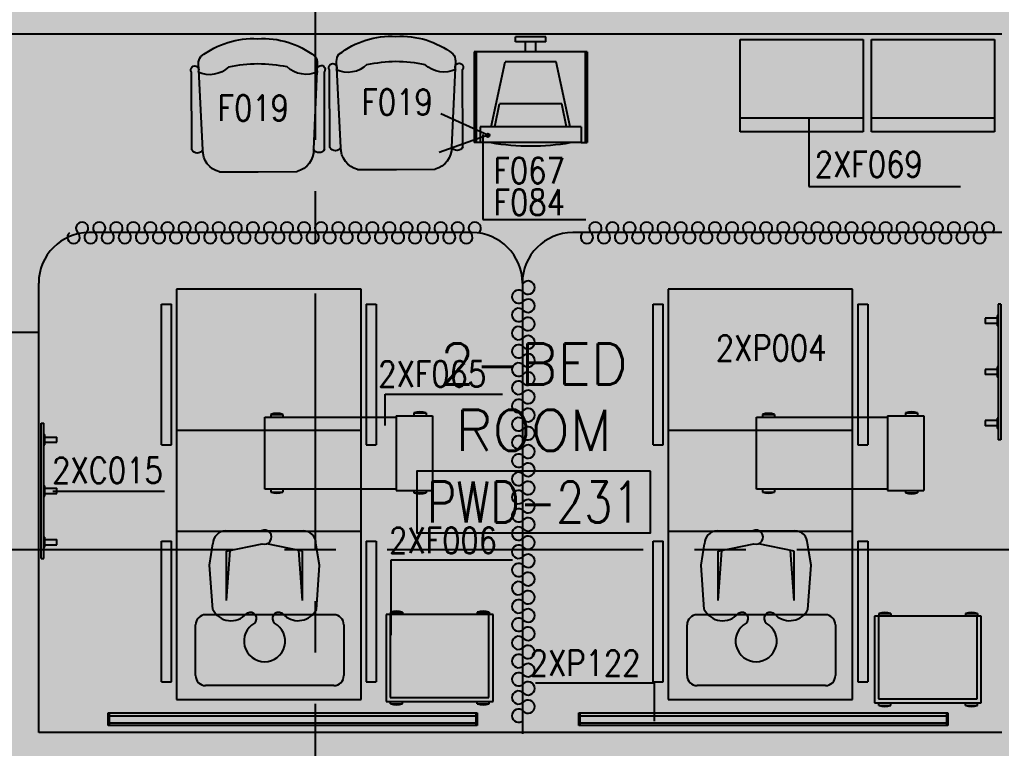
# Model space of a CAD drawing. Extents: x 88852.7 to 88945.7, y 39921.6 to 40001.1.
# Drawn here: x 88930.167 to 88934.958, y 39945.512 to 39949.066 of the extents above; entities that cross this region are included whole.
import ezdxf
from ezdxf.enums import TextEntityAlignment as Align

# ---------------------------------------------------------------- set-up
doc = ezdxf.new("R2010")
doc.units = 0
doc.header["$MEASUREMENT"] = 0
doc.linetypes.add('CENTER', pattern=[2, 1.25, -0.25, 0.25, -0.25])
for name, color, linetype in [('A-TEXT', 7, 'CONTINUOUS'), ('AXES1', 11, 'CENTER'), ('MEDICAL', 4, 'CONTINUOUS'), ('NON-MEDICAL', 4, 'CONTINUOUS'), ('RM-BOX', 4, 'CONTINUOUS'), ('RM-NAME', 2, 'CONTINUOUS'), ('RM-NO', 2, 'CONTINUOUS'), ('WALL', 4, 'CONTINUOUS')]:
    doc.layers.add(name, color=color, linetype=linetype)
doc.styles.add('ROMANS', font='ROMANS.shx', dxfattribs={"width": 0.6})
doc.dimstyles.new('DIM-OUT', dxfattribs={"dimscale": 0, "dimtxt": 0.24, "dimasz": 0.08, "dimexe": 0.02, "dimexo": 0.02, "dimgap": 0.05, "dimtad": 1, "dimdec": 0, "dimlfac": 1000, "dimzin": 0, "dimdsep": 46, "dimtxsty": 'ROMANS', "dimblk1": 'ARCHTICK', "dimblk2": 'ARCHTICK', "dimsah": 1, "dimcen": 0.01, "dimdle": 0.08, "dimclrd": 4, "dimclre": 4, "dimclrt": 2, "dimadec": 0, "dimazin": 0, "dimtp": 2, "dimtm": 2, "dimtfac": 0.1142857142857143, "dimtdec": 0, "dimtix": 1, "dimtmove": 2, "dimatfit": 3, "dimldrblk": 'ARCHTICK', "dimfxl": 0, "dimtolj": 1, "dimtzin": 0, "dimarcsym": 0})

# ---------------------------------------------------------------- blocks, each defined once
blk = doc.blocks.new('RM1')
at = {"layer": 'RM-BOX'}
blk.add_lwpolyline([(569.8908462408872, -200), (-569.890846240829, -200), (-569.8908462407999, -500), (569.8908462407999, -500)], close=True, dxfattribs=at)
at = {"layer": 'RM-NAME', "style": 'ROMANS'}
for tag, p in [('ROOMNAME1', (-5.820766091346741e-11, 323.8095238095266)), ('ROOMNAME2', (0, 0))]:
    blk.add_attdef(tag, text='', height=200, dxfattribs=at).set_placement(p, align=Align.MIDDLE)
at = {"layer": 'RM-NO', "style": 'ROMANS', "width": 0.8}
blk.add_attdef('ROOMNO', text='', height=200, dxfattribs=at).set_placement((0, -350), align=Align.MIDDLE)

msp = doc.modelspace()

# ---------------------------------------------------------------- linework, layer by layer
at = {"layer": 'AXES1'}
for p, q in [((88931.61025844976, 39928.47956244052), (88931.61025844976, 39987.29956244052)), ((88931.61025844976, 39928.47956244052), (88931.61025844976, 39987.29956244052)), ((88935.21025844975, 39946.47956244052), (88876.97025844976, 39946.47956244052)), ((88935.21025844975, 39946.47956244052), (88876.97025844976, 39946.47956244052))]:
    msp.add_line(p, q, dxfattribs=at)
at = {"layer": 'MEDICAL'}
for p, q in [((88932.58720511253, 39948.95808945609), (88932.58720511253, 39948.98253763724)), ((88932.73484290781, 39948.98253763724), (88932.58720511253, 39948.98253763724)), ((88932.73484290781, 39948.95808945609), (88932.73484290781, 39948.98253763724)), ((88932.73484290781, 39948.95808945609), (88932.58720511253, 39948.95808945609)), ((88932.63641771095, 39948.90887685766), (88932.63641771095, 39948.95808945609)), ((88932.68563030938, 39948.90887685766), (88932.68563030938, 39948.95808945609)), ((88932.38543345899, 39948.90887685766), (88932.38543345899, 39948.46596347183)), ((88932.93661456135, 39948.90887685766), (88932.38543345899, 39948.90887685766)), ((88932.39527597868, 39948.90887685766), (88932.39527597868, 39948.46596347183)), ((88932.92677204167, 39948.90887685766), (88932.92677204167, 39948.46596347183)), ((88932.93661456135, 39948.90887685766), (88932.93661456135, 39948.46596347183)), ((88932.46766206928, 39948.54329755508), (88932.53625286279, 39948.85966425924)), ((88932.78579515756, 39948.85966425924), (88932.53625286279, 39948.85966425924)), ((88932.85438595105, 39948.54329755508), (88932.78579515756, 39948.85966425924)), ((88932.48633889845, 39948.54329755508), (88932.50829611477, 39948.65582532552)), ((88932.81375190556, 39948.65582532552), (88932.50829611477, 39948.65582532552)), ((88932.83570912188, 39948.54329755508), (88932.81375190556, 39948.65582532552)), ((88932.45148981751, 39948.50221039754), (88932.22283192886, 39948.60699701696)), ((88932.9070870023, 39948.54329755508), (88932.41496101805, 39948.54329755508)), ((88932.41496101805, 39948.54329755508), (88932.41496101805, 39948.46596347183)), ((88932.9070870023, 39948.54329755508), (88932.9070870023, 39948.46596347183)), ((88932.45148981751, 39948.50221039754), (88932.2146941822, 39948.41740183224)), ((88932.41496101805, 39948.46596347183), (88932.38543345899, 39948.46596347183)), ((88932.9070870023, 39948.46596347183), (88932.41496101805, 39948.46596347183)), ((88932.9070870023, 39948.46596347183), (88932.93661456135, 39948.46596347183)), ((88932.37446954403, 39948.02717292957), (88930.50632060222, 39948.02717292964)), ((88934.96025844976, 39948.02717292957), (88932.86644622481, 39948.02717292964)), ((88930.26025844975, 39947.53956244052), (88930.26025844975, 39947.78110993751)), ((88932.6205269848, 39947.78110993751), (88932.6205269848, 39945.58238211736)), ((88931.83340029711, 39947.75059501539), (88930.93340029712, 39947.75059501539)), ((88930.93340029712, 39947.75059501539), (88930.93340029712, 39945.75059501539)), ((88931.83340029711, 39945.75059501539), (88931.83340029711, 39947.75059501539)), ((88934.23221435212, 39947.75059501539), (88933.3322143521, 39947.75059501539)), ((88933.3322143521, 39947.75059501539), (88933.3322143521, 39945.75059501539)), ((88934.23221435212, 39945.75059501539), (88934.23221435212, 39947.75059501539)), ((88930.85918769869, 39947.67813723168), (88930.90840029712, 39947.67813723168)), ((88930.85918769869, 39946.99238744531), (88930.85918769869, 39947.67813723168)), ((88930.90840029712, 39946.99238744531), (88930.90840029712, 39947.67813723168)), ((88931.85840029712, 39947.67813723168), (88931.85840029712, 39946.99238744531)), ((88931.85840029712, 39947.67813723168), (88931.90761289553, 39947.67813723168)), ((88931.90761289553, 39947.67813723168), (88931.90761289553, 39946.99238744531)), ((88933.25800175368, 39947.67813723168), (88933.30721435211, 39947.67813723168)), ((88933.25800175368, 39946.99238744531), (88933.25800175368, 39947.67813723168)), ((88933.30721435211, 39946.99238744531), (88933.30721435211, 39947.67813723168)), ((88934.25721435211, 39947.67813723168), (88934.25721435211, 39946.99238744531)), ((88934.25721435211, 39947.67813723168), (88934.30642695054, 39947.67813723168)), ((88934.30642695054, 39947.67813723168), (88934.30642695054, 39946.99238744531)), ((88931.36436610874, 39946.77590839374), (88931.36436610874, 39947.12777847249)), ((88931.36436610874, 39947.12777847249), (88932.00412988827, 39947.12777847249)), ((88931.39317431886, 39947.14069002638), (88931.45222943697, 39947.14069002638)), ((88931.39317431886, 39947.14069002638), (88931.39317431886, 39947.12777847249)), ((88931.45222943697, 39947.14069002638), (88931.45222943697, 39947.12777847249)), ((88932.00412988827, 39947.13393004729), (88932.00412988827, 39946.76975681894)), ((88932.00412988827, 39947.13393004729), (88932.1812952426, 39947.13393004729)), ((88932.09121785419, 39947.14815397064), (88932.1502729723, 39947.14815397064)), ((88932.09121785419, 39947.14815397064), (88932.09121785419, 39947.13393004729)), ((88932.1502729723, 39947.14815397064), (88932.1502729723, 39947.13393004729)), ((88932.1812952426, 39947.13393004729), (88932.1812952426, 39946.76975681894)), ((88933.76318016373, 39947.12777847249), (88934.40294394326, 39947.12777847249)), ((88933.76318016373, 39946.77590839374), (88933.76318016373, 39947.12777847249)), ((88933.79198837387, 39947.14069002638), (88933.85104349197, 39947.14069002638)), ((88933.79198837387, 39947.14069002638), (88933.79198837387, 39947.12777847249)), ((88933.85104349197, 39947.14069002638), (88933.85104349197, 39947.12777847249)), ((88934.40294394326, 39947.13393004729), (88934.40294394326, 39946.76975681894)), ((88934.40294394326, 39947.13393004729), (88934.5801092976, 39947.13393004729)), ((88934.4900319092, 39947.14815397064), (88934.5490870273, 39947.14815397064)), ((88934.4900319092, 39947.14815397064), (88934.4900319092, 39947.13393004729)), ((88934.5490870273, 39947.14815397064), (88934.5490870273, 39947.13393004729)), ((88934.5801092976, 39947.13393004729), (88934.5801092976, 39946.76975681894)), ((88930.93340029712, 39947.0631378993), (88931.83340029711, 39947.0631378993)), ((88933.3322143521, 39947.0631378993), (88934.23221435212, 39947.0631378993)), ((88930.85918769869, 39946.99238744531), (88930.90840029712, 39946.99238744531)), ((88931.85840029712, 39946.99238744531), (88931.90761289553, 39946.99238744531)), ((88933.25800175368, 39946.99238744531), (88933.30721435211, 39946.99238744531)), ((88934.25721435211, 39946.99238744531), (88934.30642695054, 39946.99238744531)), ((88932.00412988827, 39946.77590839374), (88931.36436610874, 39946.77590839374)), ((88931.39317431886, 39946.77590839374), (88931.39317431886, 39946.76154637482)), ((88931.45222943697, 39946.77590839374), (88931.45222943697, 39946.76154637482)), ((88934.40294394326, 39946.77590839374), (88933.76318016373, 39946.77590839374)), ((88933.79198837387, 39946.77590839374), (88933.79198837387, 39946.76154637482)), ((88933.85104349197, 39946.77590839374), (88933.85104349197, 39946.76154637482)), ((88931.39317431886, 39946.76154637482), (88931.45222943697, 39946.76154637482)), ((88932.00412988827, 39946.76975681894), (88932.1812952426, 39946.76975681894)), ((88932.09121785419, 39946.76975681894), (88932.09121785419, 39946.75781440268)), ((88932.09121785419, 39946.75781440268), (88932.1502729723, 39946.75781440268)), ((88932.1502729723, 39946.76975681894), (88932.1502729723, 39946.75781440268)), ((88933.79198837387, 39946.76154637482), (88933.85104349197, 39946.76154637482)), ((88934.40294394326, 39946.76975681894), (88934.5801092976, 39946.76975681894)), ((88934.4900319092, 39946.76975681894), (88934.4900319092, 39946.75781440268)), ((88934.4900319092, 39946.75781440268), (88934.5490870273, 39946.75781440268)), ((88934.5490870273, 39946.76975681894), (88934.5490870273, 39946.75781440268)), ((88930.93340029712, 39946.57101191505), (88931.83340029711, 39946.57101191505)), ((88933.3322143521, 39946.57101191505), (88934.23221435212, 39946.57101191505)), ((88930.85918769869, 39946.52232692161), (88930.90840029712, 39946.52232692161)), ((88930.85918769869, 39945.83657713525), (88930.85918769869, 39946.52232692161)), ((88930.90840029712, 39945.83657713525), (88930.90840029712, 39946.52232692161)), ((88931.85840029712, 39946.52232692161), (88931.85840029712, 39945.83657713525)), ((88931.85840029712, 39946.52232692161), (88931.90761289553, 39946.52232692161)), ((88931.90761289553, 39946.52232692161), (88931.90761289553, 39945.83657713525)), ((88933.25800175368, 39946.52232692161), (88933.30721435211, 39946.52232692161)), ((88933.25800175368, 39945.83657713525), (88933.25800175368, 39946.52232692161)), ((88933.30721435211, 39945.83657713525), (88933.30721435211, 39946.52232692161)), ((88934.25721435211, 39946.52232692161), (88934.25721435211, 39945.83657713525)), ((88934.25721435211, 39946.52232692161), (88934.30642695054, 39946.52232692161)), ((88934.30642695054, 39946.52232692161), (88934.30642695054, 39945.83657713525)), ((88931.70025483455, 39946.16334835025), (88931.07492419748, 39946.16334835025)), ((88932.4772584405, 39946.16402415575), (88931.95560489719, 39946.16402415575)), ((88931.95560489719, 39946.16402415575), (88931.95560489719, 39945.7407958093)), ((88931.97528993656, 39946.16402415575), (88931.97528993656, 39945.76048084866)), ((88931.97665802776, 39946.17618632764), (88931.97665802776, 39946.16402415575)), ((88931.97665802776, 39946.17618632764), (88932.03571314587, 39946.17618632764)), ((88932.03571314587, 39946.17618632764), (88932.03571314587, 39946.16402415575)), ((88932.39938142685, 39946.17618632764), (88932.39938142685, 39946.16402415575)), ((88932.39938142685, 39946.17618632764), (88932.45843654496, 39946.17618632764)), ((88932.45757340113, 39945.76048084866), (88932.45757340113, 39946.16402415575)), ((88932.45843654496, 39946.17618632764), (88932.45843654496, 39946.16402415575)), ((88932.4772584405, 39945.7407958093), (88932.4772584405, 39946.16402415575)), ((88934.09906888955, 39946.16334835025), (88933.47373825249, 39946.16334835025)), ((88934.33850881444, 39946.15652450152), (88934.33850881444, 39945.73329615506)), ((88934.86016235776, 39946.15652450152), (88934.33850881444, 39946.15652450152)), ((88934.35819385381, 39946.15652450152), (88934.35819385381, 39945.75298119443)), ((88934.35956194502, 39946.16868667341), (88934.35956194502, 39946.15652450152)), ((88934.35956194502, 39946.16868667341), (88934.41861706313, 39946.16868667341)), ((88934.41861706313, 39946.16868667341), (88934.41861706313, 39946.15652450152)), ((88934.7822853441, 39946.16868667341), (88934.7822853441, 39946.15652450152)), ((88934.7822853441, 39946.16868667341), (88934.84134046221, 39946.16868667341)), ((88934.84047731839, 39945.75298119443), (88934.84047731839, 39946.15652450152)), ((88934.84134046221, 39946.16868667341), (88934.84134046221, 39946.15652450152)), ((88934.86016235776, 39945.73329615506), (88934.86016235776, 39946.15652450152)), ((88931.02571159907, 39945.86672212563), (88931.02571159907, 39946.11413575183)), ((88931.74946743298, 39946.11413575183), (88931.74946743298, 39945.86672212563)), ((88933.42452565406, 39945.86672212563), (88933.42452565406, 39946.11413575183)), ((88934.14828148797, 39946.11413575183), (88934.14828148797, 39945.86672212563)), ((88930.85918769869, 39945.83657713525), (88930.90840029712, 39945.83657713525)), ((88931.70025483455, 39945.8175095272), (88931.07492419748, 39945.8175095272)), ((88931.85840029712, 39945.83657713525), (88931.90761289553, 39945.83657713525)), ((88933.25800175368, 39945.83657713525), (88933.30721435211, 39945.83657713525)), ((88934.09906888955, 39945.8175095272), (88933.47373825249, 39945.8175095272)), ((88934.25721435211, 39945.83657713525), (88934.30642695054, 39945.83657713525)), ((88930.93340029712, 39945.75059501539), (88931.83340029711, 39945.75059501539)), ((88931.95560489719, 39945.7407958093), (88932.4772584405, 39945.7407958093)), ((88931.97528993656, 39945.76048084866), (88932.45757340113, 39945.76048084866)), ((88931.97665802776, 39945.72863363739), (88931.97665802776, 39945.7407958093)), ((88931.97665802776, 39945.72863363739), (88932.03571314587, 39945.72863363739)), ((88932.03571314587, 39945.72863363739), (88932.03571314587, 39945.7407958093)), ((88932.39938142685, 39945.72863363739), (88932.39938142685, 39945.7407958093)), ((88932.39938142685, 39945.72863363739), (88932.45843654496, 39945.72863363739)), ((88932.45843654496, 39945.72863363739), (88932.45843654496, 39945.7407958093)), ((88933.3322143521, 39945.75059501539), (88934.23221435212, 39945.75059501539)), ((88934.33850881444, 39945.73329615506), (88934.86016235776, 39945.73329615506)), ((88934.35819385381, 39945.75298119443), (88934.84047731839, 39945.75298119443)), ((88934.35956194502, 39945.72113398316), (88934.35956194502, 39945.73329615506)), ((88934.35956194502, 39945.72113398316), (88934.41861706313, 39945.72113398316)), ((88934.41861706313, 39945.72113398316), (88934.41861706313, 39945.73329615506)), ((88934.7822853441, 39945.72113398316), (88934.7822853441, 39945.73329615506)), ((88934.7822853441, 39945.72113398316), (88934.84134046221, 39945.72113398316)), ((88934.84134046221, 39945.72113398316), (88934.84134046221, 39945.73329615506)), ((88930.599467434, 39945.62233356859), (88930.599467434, 39945.68538721032)), ((88930.599467434, 39945.68538721032), (88932.39982374794, 39945.68538721032)), ((88930.6056190088, 39945.62233356859), (88930.6056190088, 39945.68538721032)), ((88930.6056190088, 39945.67077722016), (88932.39367217313, 39945.67077722016)), ((88932.39367217313, 39945.68538721028), (88932.39367217313, 39945.62233356854)), ((88932.39982374794, 39945.68538721032), (88932.39982374794, 39945.62233356854)), ((88932.89667572266, 39945.62233356859), (88932.89667572266, 39945.68538721032)), ((88932.89667572266, 39945.68538721032), (88934.6970320366, 39945.68538721032)), ((88932.90282729747, 39945.62233356859), (88932.90282729747, 39945.68538721032)), ((88932.90282729747, 39945.67077722016), (88934.6908804618, 39945.67077722016)), ((88934.6908804618, 39945.68538721028), (88934.6908804618, 39945.62233356854)), ((88934.6970320366, 39945.68538721032), (88934.6970320366, 39945.62233356854)), ((88932.39982374794, 39945.62233356858), (88930.599467434, 39945.62233356859)), ((88932.39367217313, 39945.63386777134), (88930.6056190088, 39945.63386777134)), ((88934.6970320366, 39945.62233356858), (88932.89667572266, 39945.62233356859)), ((88934.6908804618, 39945.63386777134), (88932.90282729747, 39945.63386777134))]:
    msp.add_line(p, q, dxfattribs=at)
at = {"layer": 'MEDICAL', "const_width": 0.0007381889763779523}
for points in [[(88932.22320102336, 39948.60699701696, -1), (88932.22246283437, 39948.60699701696, -1)], [(88932.2146941822, 39948.41740183224, -1), (88932.21395599323, 39948.41740183224, -1)]]:
    msp.add_lwpolyline(points, format="xyb", close=True, dxfattribs=at)
at = {"layer": 'MEDICAL'}
for radius in [0.008681158060852562, 0.005325391936819217]:
    msp.add_circle((88932.45193754282, 39948.50178651699), radius, dxfattribs=at)
for centre, radius, start, end in [((88932.66102401017, 39949.63590418654), 1.185812007059398, 260.6152773515107, 279.3847226484892), ((88930.50632144188, 39947.78110993751), 0.2460629921259841, 90, 180), ((88932.37446399267, 39947.78110993751), 0.2460629921259841, 0, 90), ((88932.86658997693, 39947.78110993751), 0.2460629921259841, 90, 180), ((88931.42270187792, 39947.05456797914), 0.09104330708663272, 71.07535558421918, 108.9246444157808), ((88932.12074541325, 39947.0620319234), 0.09104330708663272, 71.07535558421918, 108.9246444157808), ((88933.82151593291, 39947.05456797914), 0.09104330708663272, 71.07535558421918, 108.9246444157808), ((88934.51955946824, 39947.0620319234), 0.09104330708663272, 71.07535558421918, 108.9246444157808), ((88931.42270187792, 39946.84766842206), 0.09104330708660129, 251.0753555842192, 288.9246444157808), ((88932.12074541325, 39946.84393644993), 0.09104330708660129, 251.0753555842192, 288.9246444157808), ((88933.82151593291, 39946.84766842206), 0.09104330708660129, 251.0753555842192, 288.9246444157808), ((88934.51955946824, 39946.84393644993), 0.09104330708660129, 251.0753555842192, 288.9246444157808), ((88931.07492419748, 39946.11413575183), 0.04921259842519683, 90, 180), ((88931.70025483455, 39946.11413575183), 0.04921259842519683, 0, 90), ((88932.00618558683, 39946.0900642804), 0.09104330708663272, 71.07535558421918, 108.9246444157808), ((88932.42890898591, 39946.0900642804), 0.09104330708663272, 71.07535558421918, 108.9246444157808), ((88933.47373825249, 39946.11413575183), 0.04921259842519683, 90, 180), ((88934.09906888955, 39946.11413575183), 0.04921259842519683, 0, 90), ((88934.38908950408, 39946.08256462617), 0.09104330708663272, 71.07535558421918, 108.9246444157808), ((88934.81181290316, 39946.08256462617), 0.09104330708663272, 71.07535558421918, 108.9246444157808), ((88931.07492419748, 39945.86672212563), 0.04921259842519683, 180, 270), ((88931.70025483455, 39945.86672212563), 0.04921259842519683, 270, 0), ((88933.47373825249, 39945.86672212563), 0.04921259842519683, 180, 270), ((88934.09906888955, 39945.86672212563), 0.04921259842519683, 270, 0), ((88932.00618558683, 39945.81475568465), 0.09104330708663272, 251.0753555842192, 288.9246444157808), ((88932.42890898591, 39945.81475568465), 0.09104330708663272, 251.0753555842192, 288.9246444157808), ((88934.38908950408, 39945.80725603041), 0.09104330708663272, 251.0753555842192, 288.9246444157808), ((88934.81181290316, 39945.80725603041), 0.09104330708663272, 251.0753555842192, 288.9246444157808)]:
    msp.add_arc(centre, radius, start, end, dxfattribs=at)
at = {"layer": 'MEDICAL', "color": 15}
for centre, radius, start, end in [((88930.4722544952, 39948.04832617241), 0.03022016358403887, 313.5683623532261, 226.4316376467739), ((88930.55556780715, 39948.04832617241), 0.03022016358404023, 313.5683623532261, 226.4316376467739), ((88930.63888111911, 39948.04832617241), 0.03022016358403887, 313.5683623532261, 226.4316376467739), ((88930.72219443106, 39948.04832617241), 0.03022016358403887, 313.5683623532261, 226.4316376467739), ((88930.80550774302, 39948.04832617241), 0.03022016358404023, 313.5683623532261, 226.4316376467739), ((88930.88882105496, 39948.04832617241), 0.03022016358403887, 313.5683623532261, 226.4316376467739), ((88930.97213436692, 39948.04832617241), 0.03022016358403887, 313.5683623532261, 226.4316376467739), ((88931.05544767887, 39948.04832617241), 0.03022016358403955, 313.5683623532261, 226.4316376467739), ((88931.13876099083, 39948.04832617241), 0.03022016358403887, 313.5683623532261, 226.4316376467739), ((88931.22207430277, 39948.04832617241), 0.03022016358403887, 313.5683623532261, 226.4316376467739), ((88931.30538761473, 39948.04832617241), 0.03022016358403955, 313.5683623532261, 226.4316376467739), ((88931.38870092668, 39948.04832617241), 0.03022016358403887, 313.5683623532261, 226.4316376467739), ((88931.47201423864, 39948.04832617241), 0.03022016358403887, 313.5683623532261, 226.4316376467739), ((88931.55532755058, 39948.04832617241), 0.03022016358403955, 313.5683623532261, 226.4316376467739), ((88931.63864086254, 39948.04832617241), 0.03022016358403887, 313.5683623532261, 226.4316376467739), ((88931.72195417449, 39948.04832617241), 0.03022016358403887, 313.5683623532261, 226.4316376467739), ((88931.80526748644, 39948.04832617241), 0.03022016358403955, 313.5683623532261, 226.4316376467739), ((88931.8885807984, 39948.04832617241), 0.03022016358403887, 313.5683623532261, 226.4316376467739), ((88931.97189411035, 39948.04832617241), 0.03022016358403887, 313.5683623532261, 226.4316376467739), ((88932.05520742231, 39948.04832617241), 0.03022016358403955, 313.5683623532261, 226.4316376467739), ((88932.13852073425, 39948.04832617241), 0.03022016358403887, 313.5683623532261, 226.4316376467739), ((88932.22183404621, 39948.04832617241), 0.03022016358403887, 313.5683623532261, 226.4316376467739), ((88932.30514735816, 39948.04832617241), 0.03022016358403955, 313.5683623532261, 226.4316376467739), ((88932.38846067012, 39948.04832617241), 0.03022016358403887, 313.5683623532261, 226.4316376467739), ((88932.97693443924, 39948.04832617241), 0.03022016358403887, 313.5683623532261, 226.4316376467739), ((88933.06024775119, 39948.04832617241), 0.03022016358404023, 313.5683623532261, 226.4316376467739), ((88933.14356106315, 39948.04832617241), 0.03022016358403887, 313.5683623532261, 226.4316376467739), ((88933.22687437509, 39948.04832617241), 0.03022016358403887, 313.5683623532261, 226.4316376467739), ((88933.31018768705, 39948.04832617241), 0.03022016358404023, 313.5683623532261, 226.4316376467739), ((88933.393500999, 39948.04832617241), 0.03022016358403887, 313.5683623532261, 226.4316376467739), ((88933.47681431095, 39948.04832617241), 0.03022016358403887, 313.5683623532261, 226.4316376467739), ((88933.5601276229, 39948.04832617241), 0.03022016358403955, 313.5683623532261, 226.4316376467739), ((88933.64344093486, 39948.04832617241), 0.03022016358403887, 313.5683623532261, 226.4316376467739), ((88933.7267542468, 39948.04832617241), 0.03022016358403887, 313.5683623532261, 226.4316376467739), ((88933.81006755876, 39948.04832617241), 0.03022016358403955, 313.5683623532261, 226.4316376467739), ((88933.89338087071, 39948.04832617241), 0.03022016358403887, 313.5683623532261, 226.4316376467739), ((88933.97669418267, 39948.04832617241), 0.03022016358403887, 313.5683623532261, 226.4316376467739), ((88934.06000749463, 39948.04832617241), 0.03022016358403955, 313.5683623532261, 226.4316376467739), ((88934.14332080657, 39948.04832617241), 0.03022016358403887, 313.5683623532261, 226.4316376467739), ((88934.22663411853, 39948.04832617241), 0.03022016358403887, 313.5683623532261, 226.4316376467739), ((88934.30994743048, 39948.04832617241), 0.03022016358403955, 313.5683623532261, 226.4316376467739), ((88934.39326074244, 39948.04832617241), 0.03022016358403887, 313.5683623532261, 226.4316376467739), ((88934.47657405438, 39948.04832617241), 0.03022016358403887, 313.5683623532261, 226.4316376467739), ((88934.55988736634, 39948.04832617241), 0.03022016358403955, 313.5683623532261, 226.4316376467739), ((88934.64320067829, 39948.04832617241), 0.03022016358403887, 313.5683623532261, 226.4316376467739), ((88934.72651399024, 39948.04832617241), 0.03022016358403887, 313.5683623532261, 226.4316376467739), ((88934.80982730219, 39948.04832617241), 0.03022016358403955, 313.5683623532261, 226.4316376467739), ((88934.89314061415, 39948.04832617241), 0.03022016358403887, 313.5683623532261, 226.4316376467739), ((88930.43059783922, 39948.00453397949), 0.03022016358403752, 133.5683623532261, 46.43163764677393), ((88930.51391115118, 39948.00453397949), 0.0302201635840361, 133.5683623532261, 46.43163764677393), ((88930.59722446313, 39948.00453397949), 0.03022016358403887, 133.5683623532261, 46.43163764677393), ((88930.68053777509, 39948.00453397949), 0.03022016358403752, 133.5683623532261, 46.43163764677393), ((88930.76385108703, 39948.00453397949), 0.0302201635840361, 133.5683623532261, 46.43163764677393), ((88930.84716439899, 39948.00453397949), 0.03022016358403887, 133.5683623532261, 46.43163764677393), ((88930.93047771094, 39948.00453397949), 0.03022016358403752, 133.5683623532261, 46.43163764677393), ((88931.0137910229, 39948.00453397949), 0.0302201635840382, 133.5683623532261, 46.43163764677393), ((88931.09710433484, 39948.00453397949), 0.0302201635840382, 133.5683623532261, 46.43163764677393), ((88931.1804176468, 39948.00453397949), 0.0302201635840382, 133.5683623532261, 46.43163764677393), ((88931.26373095876, 39948.00453397949), 0.0302201635840382, 133.5683623532261, 46.43163764677393), ((88931.3470442707, 39948.00453397949), 0.0302201635840382, 133.5683623532261, 46.43163764677393), ((88931.43035758266, 39948.00453397949), 0.0302201635840382, 133.5683623532261, 46.43163764677393), ((88931.51367089461, 39948.00453397949), 0.0302201635840382, 133.5683623532261, 46.43163764677393), ((88931.59698420657, 39948.00453397949), 0.0302201635840382, 133.5683623532261, 46.43163764677393), ((88931.68029751851, 39948.00453397949), 0.0302201635840382, 133.5683623532261, 46.43163764677393), ((88931.76361083047, 39948.00453397949), 0.0302201635840382, 133.5683623532261, 46.43163764677393), ((88931.84692414242, 39948.00453397949), 0.0302201635840382, 133.5683623532261, 46.43163764677393), ((88931.93023745438, 39948.00453397949), 0.0302201635840382, 133.5683623532261, 46.43163764677393), ((88932.01355076632, 39948.00453397949), 0.0302201635840382, 133.5683623532261, 46.43163764677393), ((88932.09686407828, 39948.00453397949), 0.0302201635840382, 133.5683623532261, 46.43163764677393), ((88932.18017739023, 39948.00453397949), 0.0302201635840382, 133.5683623532261, 46.43163764677393), ((88932.26349070219, 39948.00453397949), 0.0302201635840382, 133.5683623532261, 46.43163764677393), ((88932.34680401413, 39948.00453397949), 0.0302201635840382, 133.5683623532261, 46.43163764677393), ((88932.93527778325, 39948.00453397949), 0.03022016358403752, 133.5683623532261, 46.43163764677393), ((88933.01859109521, 39948.00453397949), 0.0302201635840361, 133.5683623532261, 46.43163764677393), ((88933.10190440716, 39948.00453397949), 0.03022016358403887, 133.5683623532261, 46.43163764677393), ((88933.18521771912, 39948.00453397949), 0.03022016358403752, 133.5683623532261, 46.43163764677393), ((88933.26853103106, 39948.00453397949), 0.0302201635840361, 133.5683623532261, 46.43163764677393), ((88933.35184434302, 39948.00453397949), 0.03022016358403887, 133.5683623532261, 46.43163764677393), ((88933.43515765498, 39948.00453397949), 0.03022016358403752, 133.5683623532261, 46.43163764677393), ((88933.51847096693, 39948.00453397949), 0.0302201635840382, 133.5683623532261, 46.43163764677393), ((88933.60178427889, 39948.00453397949), 0.0302201635840382, 133.5683623532261, 46.43163764677393), ((88933.68509759083, 39948.00453397949), 0.0302201635840382, 133.5683623532261, 46.43163764677393), ((88933.76841090279, 39948.00453397949), 0.0302201635840382, 133.5683623532261, 46.43163764677393), ((88933.85172421474, 39948.00453397949), 0.0302201635840382, 133.5683623532261, 46.43163764677393), ((88933.9350375267, 39948.00453397949), 0.0302201635840382, 133.5683623532261, 46.43163764677393), ((88934.01835083864, 39948.00453397949), 0.0302201635840382, 133.5683623532261, 46.43163764677393), ((88934.1016641506, 39948.00453397949), 0.0302201635840382, 133.5683623532261, 46.43163764677393), ((88934.18497746254, 39948.00453397949), 0.0302201635840382, 133.5683623532261, 46.43163764677393), ((88934.2682907745, 39948.00453397949), 0.0302201635840382, 133.5683623532261, 46.43163764677393), ((88934.35160408645, 39948.00453397949), 0.0302201635840382, 133.5683623532261, 46.43163764677393), ((88934.43491739841, 39948.00453397949), 0.0302201635840382, 133.5683623532261, 46.43163764677393), ((88934.51823071037, 39948.00453397949), 0.0302201635840382, 133.5683623532261, 46.43163764677393), ((88934.60154402231, 39948.00453397949), 0.0302201635840382, 133.5683623532261, 46.43163764677393), ((88934.68485733427, 39948.00453397949), 0.0302201635840382, 133.5683623532261, 46.43163764677393), ((88934.76817064622, 39948.00453397949), 0.0302201635840382, 133.5683623532261, 46.43163764677393), ((88934.85148395818, 39948.00453397949), 0.0302201635840382, 133.5683623532261, 46.43163764677393), ((88932.64843530228, 39947.75908761206), 0.03223484115630669, 223.5683623555836, 136.4316376444164), ((88932.60172362984, 39947.71465384568), 0.03223484115630813, 43.56836235558358, 316.4316376444164), ((88932.64843530228, 39947.67022007932), 0.03223484115630516, 223.5683623555836, 136.4316376444164), ((88932.60172362984, 39947.62578631294), 0.03223484115630958, 43.56836235558358, 316.4316376444164), ((88932.64843530228, 39947.58135254656), 0.03223484115630813, 223.5683623555836, 136.4316376444164), ((88932.60172362984, 39947.53691878018), 0.03223484115630813, 43.56836235558358, 316.4316376444164), ((88932.64843530228, 39947.49248501381), 0.03223484115630669, 223.5683623555836, 136.4316376444164), ((88932.60172362984, 39947.44805124743), 0.03223484115630813, 43.56836235558358, 316.4316376444164), ((88932.64843530228, 39947.40361748106), 0.03223484115630516, 223.5683623555836, 136.4316376444164), ((88932.60172362984, 39947.35918371469), 0.03223484115630958, 43.56836235558358, 316.4316376444164), ((88932.64843530228, 39947.31474994831), 0.03223484115630813, 223.5683623555836, 136.4316376444164), ((88932.60172362984, 39947.27031618194), 0.03223484115630813, 43.56836235558358, 316.4316376444164), ((88932.64843530228, 39947.22588241557), 0.03223484115630669, 223.5683623555836, 136.4316376444164), ((88932.60172362984, 39947.18144864919), 0.03223484115630813, 43.56836235558358, 316.4316376444164), ((88932.64843530228, 39947.13701488281), 0.03223484115630741, 223.5683623555836, 136.4316376444164), ((88932.60172362984, 39947.09258111644), 0.03223484115630885, 43.56836235558358, 316.4316376444164), ((88932.64843530228, 39947.04814735006), 0.03223484115630741, 223.5683623555836, 136.4316376444164), ((88932.60172362984, 39947.00371358369), 0.03223484115630813, 43.56836235558358, 316.4316376444164), ((88932.64843530228, 39946.95927981731), 0.03223484115630741, 223.5683623555836, 136.4316376444164), ((88932.60172362984, 39946.91484605094), 0.03223484115630813, 43.56836235558358, 316.4316376444164), ((88932.64843530228, 39946.87041228456), 0.03223484115630741, 223.5683623555836, 136.4316376444164), ((88932.60172362984, 39946.82597851819), 0.03223484115630885, 43.56836235558358, 316.4316376444164), ((88932.64843530228, 39946.78154475181), 0.03223484115630741, 223.5683623555836, 136.4316376444164), ((88932.60172362984, 39946.73711098544), 0.03223484115630813, 43.56836235558358, 316.4316376444164), ((88932.64843530228, 39946.69267721907), 0.03223484115630741, 223.5683623555836, 136.4316376444164), ((88932.60172362984, 39946.64824345269), 0.03223484115630813, 43.56836235558358, 316.4316376444164), ((88932.64843530228, 39946.60380968632), 0.03223484115630741, 223.5683623555836, 136.4316376444164), ((88932.60172362984, 39946.55937591994), 0.03223484115630885, 43.56836235558358, 316.4316376444164), ((88932.64843530228, 39946.51494215357), 0.03223484115630741, 223.5683623555836, 136.4316376444164), ((88932.60172362984, 39946.47050838719), 0.03223484115630813, 43.56836235558358, 316.4316376444164), ((88932.64843530228, 39946.42607462082), 0.03223484115630741, 223.5683623555836, 136.4316376444164), ((88932.60172362984, 39946.38164085444), 0.03223484115630813, 43.56836235558358, 316.4316376444164), ((88932.64843530228, 39946.33720708807), 0.03223484115630741, 223.5683623555836, 136.4316376444164), ((88932.60172362984, 39946.29277332169), 0.03223484115630885, 43.56836235558358, 316.4316376444164), ((88932.64843530228, 39946.24833955532), 0.03223484115630741, 223.5683623555836, 136.4316376444164), ((88932.60172362984, 39946.20390578894), 0.03223484115630813, 43.56836235558358, 316.4316376444164), ((88932.64843530228, 39946.15947202257), 0.03223484115630741, 223.5683623555836, 136.4316376444164), ((88932.60172362984, 39946.11503825619), 0.03223484115630813, 43.56836235558358, 316.4316376444164), ((88932.64843530228, 39946.07060448982), 0.03223484115630741, 223.5683623555836, 136.4316376444164), ((88932.60172362984, 39946.02617072345), 0.03223484115630885, 43.56836235558358, 316.4316376444164), ((88932.64843530228, 39945.98173695707), 0.03223484115630741, 223.5683623555836, 136.4316376444164), ((88932.60172362984, 39945.93730319069), 0.03223484115630813, 43.56836235558358, 316.4316376444164), ((88932.64843530228, 39945.89286942431), 0.03223484115630741, 223.5683623555836, 136.4316376444164), ((88932.60172362984, 39945.84843565795), 0.03223484115630813, 43.56836235558358, 316.4316376444164), ((88932.64843530228, 39945.80400189157), 0.03223484115630741, 223.5683623555836, 136.4316376444164), ((88932.60172362984, 39945.7595681252), 0.03223484115630885, 43.56836235558358, 316.4316376444164), ((88932.64843530228, 39945.71513435882), 0.03223484115630741, 223.5683623555836, 136.4316376444164), ((88932.60172362984, 39945.67070059245), 0.03223484115630813, 43.56836235558358, 316.4316376444164)]:
    msp.add_arc(centre, radius, start, end, dxfattribs=at)
at = {"layer": 'NON-MEDICAL'}
for p, q in [((88933.6837168611, 39948.96862940064), (88934.28371686109, 39948.96862940064)), ((88933.6837168611, 39948.51862940063), (88933.6837168611, 39948.96862940064)), ((88934.28371686109, 39948.96862940064), (88934.28371686109, 39948.51862940063)), ((88934.32472942008, 39948.51862940063), (88934.32472942008, 39948.96862940064)), ((88934.32472942008, 39948.96862940064), (88934.92472942009, 39948.96862940064)), ((88934.92472942009, 39948.96862940064), (88934.92472942009, 39948.51862940063)), ((88934.28371686109, 39948.58577706539), (88933.6837168611, 39948.58577706539)), ((88934.92472942009, 39948.58577706539), (88934.32472942008, 39948.58577706539)), ((88934.28371686109, 39948.51862940063), (88933.6837168611, 39948.51862940063)), ((88934.92472942009, 39948.51862940063), (88934.32472942008, 39948.51862940063)), ((88934.95570695825, 39947.67751768619), (88934.94300695824, 39947.67751768619)), ((88934.94300695824, 39947.67751768619), (88934.94300695824, 39947.01711768619)), ((88934.95570695825, 39947.67751768619), (88934.95570695825, 39947.01711768619)), ((88934.87950695826, 39947.61001768619), (88934.87950695826, 39947.5846176862)), ((88934.93800695825, 39947.61001768619), (88934.87950695826, 39947.61001768619)), ((88934.93800695825, 39947.6223176862), (88934.93800695825, 39947.57231768619)), ((88934.94300695824, 39947.6223176862), (88934.93800695825, 39947.6223176862)), ((88934.93800695825, 39947.5846176862), (88934.87950695826, 39947.5846176862)), ((88934.94300695824, 39947.57231768619), (88934.93800695825, 39947.57231768619)), ((88934.87950695826, 39947.36001768619), (88934.87950695826, 39947.3346176862)), ((88934.93800695825, 39947.36001768619), (88934.87950695826, 39947.36001768619)), ((88934.93800695825, 39947.3723176862), (88934.93800695825, 39947.32231768619)), ((88934.94300695824, 39947.3723176862), (88934.93800695825, 39947.3723176862)), ((88934.93800695825, 39947.3346176862), (88934.87950695826, 39947.3346176862)), ((88934.94300695824, 39947.32231768619), (88934.93800695825, 39947.32231768619)), ((88934.87950695826, 39947.11001768619), (88934.87950695826, 39947.0846176862)), ((88934.93800695825, 39947.11001768619), (88934.87950695826, 39947.11001768619)), ((88934.94300695824, 39947.1223176862), (88934.93800695825, 39947.1223176862)), ((88934.93800695825, 39947.1223176862), (88934.93800695825, 39947.07231768619)), ((88930.27272390906, 39946.43712476893), (88930.27272390906, 39947.09752476893)), ((88930.27272390906, 39947.09752476893), (88930.28542390905, 39947.09752476893)), ((88930.28542390905, 39946.43712476893), (88930.28542390905, 39947.09752476893)), ((88934.93800695825, 39947.0846176862), (88934.87950695826, 39947.0846176862)), ((88934.94300695824, 39947.07231768619), (88934.93800695825, 39947.07231768619)), ((88930.28542390905, 39947.04232476893), (88930.29042390906, 39947.04232476893)), ((88930.29042390906, 39946.99232476894), (88930.29042390906, 39947.04232476893)), ((88930.29042390906, 39947.03002476894), (88930.34892390906, 39947.03002476894)), ((88930.34892390906, 39947.00462476894), (88930.34892390906, 39947.03002476894)), ((88934.95570695825, 39947.01711768619), (88934.94300695824, 39947.01711768619)), ((88930.28542390905, 39946.99232476894), (88930.29042390906, 39946.99232476894)), ((88930.29042390906, 39947.00462476894), (88930.34892390906, 39947.00462476894)), ((88930.28542390905, 39946.79232476893), (88930.29042390906, 39946.79232476893)), ((88930.29042390906, 39946.74232476894), (88930.29042390906, 39946.79232476893)), ((88930.29042390906, 39946.78002476894), (88930.34892390906, 39946.78002476894)), ((88930.34892390906, 39946.75462476894), (88930.34892390906, 39946.78002476894)), ((88930.28542390905, 39946.74232476894), (88930.29042390906, 39946.74232476894)), ((88930.29042390906, 39946.75462476894), (88930.34892390906, 39946.75462476894)), ((88930.28542390905, 39946.54232476893), (88930.29042390906, 39946.54232476893)), ((88930.29042390906, 39946.49232476894), (88930.29042390906, 39946.54232476893)), ((88931.1733774965, 39946.57235057266), (88931.34726555631, 39946.57255605103)), ((88931.37708521627, 39946.57259128804), (88931.55050058996, 39946.57279620785)), ((88933.57219155149, 39946.57235057266), (88933.7460796113, 39946.57255605103)), ((88933.77589927126, 39946.57259128804), (88933.94931464495, 39946.57279620785)), ((88930.28542390905, 39946.49232476894), (88930.29042390906, 39946.49232476894)), ((88930.29042390906, 39946.53002476894), (88930.34892390906, 39946.53002476894)), ((88930.29042390906, 39946.50462476894), (88930.34892390906, 39946.50462476894)), ((88930.34892390906, 39946.50462476894), (88930.34892390906, 39946.53002476894)), ((88931.0940395174, 39946.40467825922), (88931.11059792012, 39946.50942245122)), ((88931.17639606795, 39946.47293376382), (88931.35071851558, 39946.50979438981)), ((88931.5477169824, 39946.47337254274), (88931.37360523872, 39946.50975894583)), ((88931.63023461375, 39946.40531186508), (88931.61342871141, 39946.51001663147)), ((88933.49285357239, 39946.40467825922), (88933.50941197512, 39946.50942245122)), ((88933.57521012294, 39946.47293376382), (88933.74953257058, 39946.50979438981)), ((88933.94653103739, 39946.47337254274), (88933.77241929372, 39946.50975894583)), ((88934.02904866874, 39946.40531186508), (88934.0122427664, 39946.51001663147)), ((88930.27272390906, 39946.43712476893), (88930.28542390905, 39946.43712476893)), ((88931.17667945837, 39946.23311187819), (88931.17639606795, 39946.47293376382)), ((88931.17667945837, 39946.23311187819), (88931.1947065249, 39946.47680552511)), ((88931.54800037282, 39946.23355065712), (88931.52939742632, 39946.47720101944)), ((88931.54800037282, 39946.23355065712), (88931.5477169824, 39946.47337254274)), ((88933.57549351336, 39946.23311187819), (88933.57521012294, 39946.47293376382)), ((88933.57549351336, 39946.23311187819), (88933.5935205799, 39946.47680552511)), ((88933.9468144278, 39946.23355065712), (88933.92821148131, 39946.47720101944)), ((88933.9468144278, 39946.23355065712), (88933.94653103739, 39946.47337254274)), ((88931.10954880655, 39946.18902847474), (88931.0940395174, 39946.40467825922)), ((88931.6152350211, 39946.18962602915), (88931.63023461375, 39946.40531186508)), ((88933.50836286155, 39946.18902847474), (88933.49285357239, 39946.40467825922)), ((88934.01404907611, 39946.18962602915), (88934.02904866874, 39946.40531186508))]:
    msp.add_line(p, q, dxfattribs=at)
at = {"layer": 'NON-MEDICAL', "extrusion": (0, 0, -1)}
for p, q in [((88931.0611037123, 39948.43163286992), (88931.0401497258, 39948.85134741178)), ((88931.61965763029, 39948.8533279823), (88931.60157299678, 39948.43348001907)), ((88931.73497560783, 39948.44282968817), (88931.71402162133, 39948.86254423003)), ((88932.2935295258, 39948.86452480054), (88932.27544489231, 39948.44467683732)), ((88931.00705678386, 39948.431448155), (88931.00576377945, 39948.80977665415)), ((88931.65561992524, 39948.43366473398), (88931.65432692082, 39948.81199323312)), ((88931.68092867939, 39948.44264497325), (88931.67963567498, 39948.82097347239)), ((88932.32949182075, 39948.44486155223), (88932.32819881635, 39948.82319005137)), ((88931.1425435348, 39948.3238160854), (88931.33170778438, 39948.3244625876)), ((88931.33170778438, 39948.3244625876), (88931.52087203394, 39948.3251090898)), ((88931.81641543034, 39948.33501290365), (88932.0055796799, 39948.33565940585)), ((88932.0055796799, 39948.33565940585), (88932.19474392947, 39948.33630590805))]:
    msp.add_line(p, q, dxfattribs=at)
for centre, radius, start, end in [((-88931.30615244746, 39948.56169129513), 0.4119960122209382, 51.85124021840207, 93.24743082159256), ((-88931.3556410013, 39948.56186043099), 0.4119960122207696, 86.36093382701418, 127.7571244337994), ((-88931.98002434299, 39948.57288811338), 0.4119960122209382, 51.85124021840207, 93.24743082159256), ((-88932.02951289683, 39948.57305724924), 0.4119960122207696, 86.36093382701418, 127.7571244337994), ((-88931.0910746948, 39948.85337820546), 0.0509654450693346, 357.7163601880571, 39.34386155364572), ((-88931.5687199699, 39948.85501064247), 0.05096544506934862, 140.2645030975208, 181.8920044647977), ((-88931.76494659034, 39948.8645750237), 0.0509654450693346, 357.7163601880571, 39.34386155364572), ((-88932.24259186542, 39948.86620746071), 0.05096544506934862, 140.2645030975208, 181.8920044647977), ((-88931.02169375468, 39948.82107730507), 0.01953122685105648, 324.6482863124744, 214.9600783417485), ((-88931.09424628927, 39948.93266875868), 0.1351779156423789, 225.8365734989153, 294.7276634356798), ((-88931.34221510404, 39948.10074112994), 0.7508748075252426, 78.18141266886164, 89.060744559261), ((-88931.32272990742, 39948.10067453584), 0.7508748075250167, 90.54762009163589, 101.4269519833343), ((-88931.56500647693, 39948.93427766469), 0.135177915642385, 244.8807012170785, 313.7717911545831), ((-88931.6383200747, 39948.82318473433), 0.01953122685105648, 324.6482863124744, 214.9600783417485), ((-88931.69556565021, 39948.83227412332), 0.01953122685105648, 324.6482863124744, 214.9600783417485), ((-88931.7681181848, 39948.94386557693), 0.1351779156423789, 225.8365734989153, 294.7276634356798), ((-88932.01608699957, 39948.11193794818), 0.7508748075252426, 78.18141266886164, 89.060744559261), ((-88931.99660180295, 39948.11187135409), 0.7508748075250167, 90.54762009163589, 101.4269519833343), ((-88932.23887837246, 39948.94547448293), 0.135177915642385, 244.8807012170785, 313.7717911545831), ((-88932.31219197022, 39948.83438155257), 0.01953122685105648, 324.6482863124744, 214.9600783417485), ((-88931.03403233088, 39948.44556091868), 0.03044421513186962, 207.225524097152, 332.3828405551072), ((-88931.169039467, 39948.4284962233), 0.107981321038722, 284.2040046461908, 1.66456469910588), ((-88931.49366120339, 39948.42960567537), 0.1079813210387472, 177.9437999526723, 255.404360005404), ((-88931.6285485438, 39948.44759278274), 0.03044421513186904, 207.225524097152, 332.3828405551072), ((-88931.70790422641, 39948.45675773692), 0.03044421513186962, 207.225524097152, 332.3828405551072), ((-88931.84291136253, 39948.43969304155), 0.107981321038722, 284.2040046461908, 1.66456469910588), ((-88932.16753309892, 39948.44080249361), 0.1079813210387472, 177.9437999526723, 255.404360005404), ((-88932.30242043933, 39948.45878960099), 0.03044421513186904, 207.225524097152, 332.3828405551072)]:
    msp.add_arc(centre, radius, start, end, dxfattribs=at)
at = {"layer": 'NON-MEDICAL'}
for centre, radius, start, end in [((88931.17345176902, 39946.50949672375), 0.0628538927944191, 90.06770469612613, 180.0677046927911), ((88931.36221162949, 39946.54190252299), 0.03410313598586761, 250.3051599254894, 115.9929761772359), ((88931.55057486249, 39946.50994235893), 0.0628538927944191, 0.06770469279108202, 90.06770469612613), ((88933.57226582403, 39946.50949672375), 0.0628538927944191, 90.06770469612613, 180.0677046927911), ((88933.76102568448, 39946.54190252299), 0.03410313598586761, 250.3051599254894, 115.9929761772359), ((88933.94938891749, 39946.50994235893), 0.0628538927944191, 0.06770469279108202, 90.06770469612613), ((88931.19884517655, 39946.23370296149), 0.09984814200245842, 206.578550507738, 318.5373513198966), ((88931.30207282312, 39946.13064362376), 0.04660228849490911, 119.0182169392415, 142.5423080499676), ((88931.29401618456, 39946.14532820494), 0.02985305455057437, 310.1114188173584, 119.1680283578306), ((88931.43087143675, 39946.14548992274), 0.02985305455057437, 60.96738102983159, 230.0239905704992), ((88931.42284952532, 39946.13078634202), 0.04660228849490911, 37.59310133482123, 61.11719244709007), ((88931.5258333196, 39946.23408935369), 0.09984814200245842, 228.5792658695171, 333.5568588798592), ((88933.59765923154, 39946.23370296149), 0.09984814200245842, 206.578550507738, 318.5373513198966), ((88933.70088687811, 39946.13064362376), 0.04660228849490911, 119.0182169392415, 142.5423080499676), ((88933.69283023955, 39946.14532820494), 0.02985305455057437, 310.1114188173584, 119.1680283578306), ((88933.82968549174, 39946.14548992274), 0.02985305455057437, 60.96738102983159, 230.0239905704992), ((88933.82166358031, 39946.13078634202), 0.04660228849490911, 37.59310133482123, 61.11719244709007), ((88933.92464737459, 39946.23408935369), 0.09984814200245842, 228.5792658695171, 333.5568588798592), ((88931.36257444615, 39946.03485750878), 0.1005662284710706, 119.3714355363852, 60.76397385238651), ((88933.76138850114, 39946.03485750878), 0.1005662284710706, 119.3714355363852, 60.76397385238651)]:
    msp.add_arc(centre, radius, start, end, dxfattribs=at)
at = {"layer": 'WALL'}
for p, q in [((88934.96025844975, 39948.99456244052), (88928.31025844975, 39948.99456244052)), ((88930.26025844975, 39947.53956244052), (88930.01025844975, 39947.53956244052)), ((88934.96025844975, 39945.58956244052), (88930.26025844975, 39945.58956244052))]:
    msp.add_line(p, q, dxfattribs=at)
at = {"layer": 'WALL', "linetype": 'ByBlock'}
msp.add_line((88930.26025844975, 39945.58956244052), (88930.26025844975, 39947.53956244052), dxfattribs=at)

# ---------------------------------------------------------------- block references
at = {"layer": 'RM-NAME', "xscale": 0.001000000003841706, "yscale": 0.000999999996565748, "zscale": 0.001}
msp.add_blockref('RM1', (88932.67576826001, 39947.06300044883), dxfattribs=at).add_auto_attribs({'ROOMNO': 'PWD-231', 'ROOMNAME2': 'ROOM', 'ROOMNAME1': '2-BED'})

# ---------------------------------------------------------------- texts
at = {"layer": 'A-TEXT', "color": 7, "ltscale": 400, "style": 'ROMANS', "width": 0.8339742554873566}
for s, p in [('F019', (88931.13303392277, 39948.57235398779)), ('F019', (88931.8348436077, 39948.60114005159)), ('2XF069', (88934.0471060119, 39948.29751817993)), ('F067', (88932.47908946825, 39948.267304033)), ('F084', (88932.4799258557, 39948.11294917792)), ('2XP004', (88933.5640806994, 39947.40159938479)), ('2XF065', (88931.91682572154, 39947.27575623142)), ('2XC015', (88930.32547104191, 39946.80536794232)), ('2XF006', (88931.96978652039, 39946.46330742042)), ('2XP122', (88932.65597525248, 39945.86481509296))]:
    msp.add_text(s, height=0.125, dxfattribs=at).set_placement(p)

# ---------------------------------------------------------------- leaders
at = {"layer": 'A-TEXT'}
for points in [[(88934.01902661995, 39948.58200842466), (88934.01902661995, 39948.25289241026), (88934.75866690712, 39948.25289241026)], [(88932.42689261885, 39948.50624256281), (88932.42689261885, 39948.09122986768), (88932.93094336479, 39948.09122986768)], [(88931.95150743253, 39947.08640359927), (88931.95150743253, 39947.23990017141), (88932.52349158753, 39947.23990017141)], [(88930.32910075661, 39946.76648117703), (88930.87465767309, 39946.76648117703)], [(88931.98066507405, 39946.06304807838), (88931.98066507405, 39946.43075419184), (88932.57189700115, 39946.43075419184)], [(88933.26580753236, 39945.64420504501), (88933.26580753236, 39945.82952818417), (88932.68389269104, 39945.82952818417)]]:
    msp.add_leader(points, dimstyle='DIM-OUT', override={"dimscale": 1, "dimasz": 40}, dxfattribs=at)

doc.saveas('drawing.dxf')
